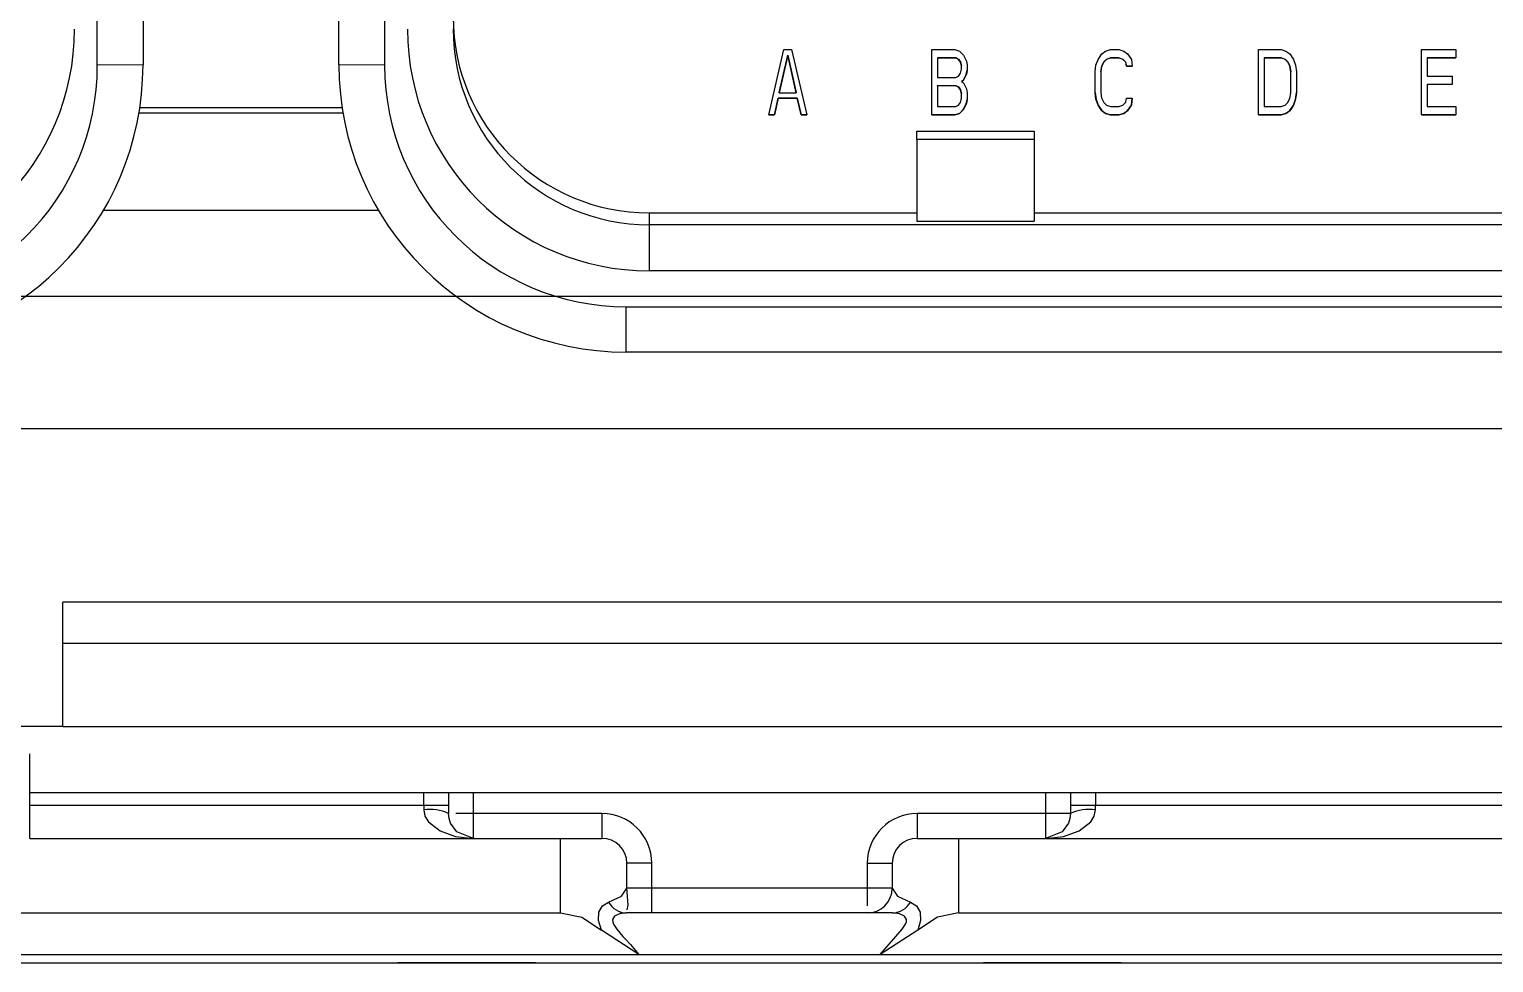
# Model space of a CAD drawing. Extents: x -3.1 to 16.8, y 0.7 to 10.7.
# Drawn here: x 11.767 to 12.65, y 8.37 to 8.933 of the extents above; entities that cross this region are included whole.
import ezdxf

# ---------------------------------------------------------------- set-up
doc = ezdxf.new("R2010")
doc.units = 0
doc.layers.get('0').update_dxf_attribs({"linetype": 'CONTINUOUS'})

msp = doc.modelspace()

# ---------------------------------------------------------------- linework, layer by layer
at = {"color": 7, "linetype": 'CONTINUOUS'}
for p, q in [((11.80785, 8.91114), (11.80785, 9.54497)), ((11.83541, 9.54521), (11.83541, 8.91138)), ((11.95352, 8.91138), (11.95352, 9.54521)), ((11.98108, 9.54497), (11.98108, 8.91114)), ((12.21268, 8.88116), (12.22186, 8.92053)), ((12.22186, 8.92053), (12.22646, 8.92053)), ((12.22646, 8.92053), (12.23564, 8.88116)), ((12.3111, 8.92053), (12.32488, 8.92053)), ((12.3111, 8.88116), (12.3111, 8.92053)), ((12.32488, 8.92053), (12.32775, 8.91969)), ((12.32775, 8.91969), (12.33005, 8.91718)), ((12.41355, 8.91801), (12.41584, 8.91969)), ((12.41584, 8.91969), (12.41871, 8.92053)), ((12.41871, 8.92053), (12.42388, 8.92053)), ((12.42388, 8.92053), (12.42675, 8.91969)), ((12.42675, 8.91969), (12.42905, 8.91801)), ((12.50795, 8.92053), (12.52173, 8.92053)), ((12.50795, 8.88116), (12.50795, 8.92053)), ((12.52173, 8.92053), (12.5246, 8.91969)), ((12.5246, 8.91969), (12.5269, 8.91801)), ((12.60638, 8.92053), (12.62705, 8.92053)), ((12.60638, 8.88116), (12.60638, 8.92053)), ((12.62705, 8.92053), (12.62705, 8.9155)), ((11.83541, 8.91138), (11.80785, 8.91114)), ((11.98108, 8.91114), (11.95352, 8.91138)), ((12.21899, 8.89466), (12.22416, 8.91728)), ((12.22416, 8.91718), (12.21899, 8.89456)), ((12.22416, 8.91718), (12.22416, 8.91728)), ((12.22416, 8.91728), (12.22933, 8.89466)), ((12.22933, 8.89456), (12.22416, 8.91718)), ((12.31455, 8.9156), (12.32546, 8.9156)), ((12.31455, 8.9155), (12.31455, 8.9156)), ((12.32546, 8.9155), (12.31455, 8.9155)), ((12.31455, 8.9155), (12.31455, 8.90377)), ((12.32546, 8.9156), (12.32546, 8.9155)), ((12.32546, 8.9156), (12.32718, 8.91477)), ((12.32718, 8.91466), (12.32546, 8.9155)), ((12.32718, 8.91466), (12.32718, 8.91477)), ((12.32718, 8.91477), (12.32833, 8.91309)), ((12.32833, 8.91299), (12.32718, 8.91466)), ((12.32833, 8.91299), (12.32833, 8.91309)), ((12.32833, 8.91309), (12.3289, 8.91058)), ((12.3289, 8.91047), (12.32833, 8.91299)), ((12.3289, 8.91047), (12.3289, 8.91058)), ((12.3289, 8.9088), (12.3289, 8.91047)), ((12.33005, 8.91718), (12.33187, 8.91363)), ((12.33187, 8.91363), (12.3323, 8.91131)), ((12.3323, 8.91131), (12.3323, 8.90796)), ((12.40958, 8.90712), (12.41002, 8.91112)), ((12.41002, 8.91112), (12.41125, 8.91466)), ((12.41125, 8.91466), (12.41355, 8.91801)), ((12.41297, 8.90723), (12.41355, 8.91058)), ((12.41345, 8.91028), (12.41302, 8.90712)), ((12.41469, 8.91299), (12.41345, 8.91028)), ((12.41355, 8.91058), (12.41346, 8.91029)), ((12.41355, 8.91058), (12.41469, 8.91309)), ((12.41469, 8.91309), (12.41642, 8.91477)), ((12.41642, 8.91466), (12.41469, 8.91299)), ((12.41469, 8.91309), (12.41469, 8.91299)), ((12.41642, 8.91477), (12.41871, 8.9156)), ((12.41871, 8.9155), (12.41642, 8.91466)), ((12.41642, 8.91477), (12.41642, 8.91466)), ((12.41871, 8.9156), (12.41871, 8.9155)), ((12.41871, 8.9156), (12.42388, 8.9156)), ((12.42388, 8.9155), (12.41871, 8.9155)), ((12.42388, 8.9156), (12.42388, 8.9155)), ((12.42388, 8.9156), (12.42618, 8.91477)), ((12.42618, 8.91466), (12.42388, 8.9155)), ((12.42618, 8.91477), (12.42618, 8.91466)), ((12.42618, 8.91477), (12.4279, 8.91309)), ((12.428, 8.91289), (12.42618, 8.91466)), ((12.4279, 8.91309), (12.42793, 8.91288)), ((12.4279, 8.91309), (12.42847, 8.91058)), ((12.42838, 8.91047), (12.428, 8.91289)), ((12.43182, 8.91047), (12.42838, 8.91047)), ((12.42847, 8.91058), (12.42847, 8.91047)), ((12.42847, 8.91058), (12.43192, 8.91058)), ((12.42905, 8.91801), (12.43144, 8.91452)), ((12.43144, 8.91452), (12.43182, 8.91047)), ((12.5114, 8.9155), (12.5114, 8.9156)), ((12.5114, 8.9156), (12.52173, 8.9156)), ((12.5114, 8.9155), (12.5114, 8.88618)), ((12.52173, 8.9155), (12.5114, 8.9155)), ((12.52173, 8.9156), (12.52173, 8.9155)), ((12.52173, 8.9156), (12.52403, 8.91477)), ((12.52403, 8.91466), (12.52173, 8.9155)), ((12.52403, 8.91466), (12.52403, 8.91477)), ((12.52403, 8.91477), (12.52575, 8.91309)), ((12.52575, 8.91299), (12.52403, 8.91466)), ((12.52575, 8.91299), (12.52575, 8.91309)), ((12.52575, 8.91309), (12.5269, 8.91058)), ((12.5269, 8.91047), (12.52575, 8.91299)), ((12.5269, 8.91801), (12.5292, 8.91466)), ((12.5269, 8.91047), (12.5269, 8.91058)), ((12.5269, 8.91058), (12.52747, 8.90723)), ((12.52747, 8.90712), (12.5269, 8.91047)), ((12.5292, 8.91466), (12.53043, 8.91112)), ((12.53043, 8.91112), (12.53087, 8.90712)), ((12.60982, 8.9156), (12.60982, 8.9155)), ((12.60982, 8.9156), (12.62705, 8.9156)), ((12.60982, 8.9155), (12.60982, 8.90461)), ((12.62705, 8.9155), (12.60982, 8.9155)), ((12.31455, 8.90377), (12.32546, 8.90377)), ((12.32546, 8.90377), (12.32718, 8.90461)), ((12.32718, 8.90461), (12.32833, 8.90629)), ((12.32833, 8.90629), (12.3289, 8.9088)), ((12.3289, 8.90136), (12.33005, 8.9022)), ((12.33005, 8.9021), (12.3289, 8.90126)), ((12.3289, 8.90126), (12.3289, 8.90136)), ((12.3289, 8.90126), (12.33005, 8.90042)), ((12.33187, 8.90564), (12.33005, 8.9021)), ((12.33005, 8.9022), (12.33177, 8.90555)), ((12.33005, 8.9022), (12.33005, 8.9021)), ((12.33177, 8.90555), (12.33235, 8.90806)), ((12.33177, 8.90555), (12.33182, 8.90565)), ((12.3323, 8.90796), (12.33187, 8.90564)), ((12.40958, 8.89456), (12.40958, 8.90712)), ((12.41297, 8.90723), (12.41297, 8.90712)), ((12.41302, 8.90712), (12.41302, 8.89456)), ((12.52747, 8.90712), (12.52747, 8.90723)), ((12.52747, 8.89456), (12.52747, 8.90712)), ((12.53087, 8.90712), (12.53087, 8.89456)), ((12.60982, 8.90461), (12.62475, 8.90461)), ((12.62475, 8.90461), (12.62475, 8.89959)), ((12.21899, 8.89456), (12.21899, 8.89466)), ((12.21899, 8.89456), (12.22933, 8.89456)), ((12.22933, 8.89466), (12.22933, 8.89456)), ((12.31455, 8.89875), (12.31455, 8.89885)), ((12.31455, 8.89885), (12.32546, 8.89885)), ((12.32546, 8.89875), (12.31455, 8.89875)), ((12.31455, 8.89875), (12.31455, 8.88618)), ((12.32546, 8.89875), (12.32546, 8.89885)), ((12.32546, 8.89885), (12.32718, 8.89801)), ((12.32718, 8.89791), (12.32546, 8.89875)), ((12.32718, 8.89791), (12.32718, 8.89801)), ((12.32718, 8.89801), (12.32833, 8.89634)), ((12.32833, 8.89624), (12.32718, 8.89791)), ((12.32833, 8.89624), (12.32833, 8.89634)), ((12.32833, 8.89634), (12.3289, 8.89383)), ((12.3289, 8.89372), (12.32833, 8.89624)), ((12.3289, 8.89372), (12.3289, 8.89383)), ((12.3289, 8.89121), (12.3289, 8.89372)), ((12.33005, 8.90042), (12.33187, 8.89688)), ((12.33187, 8.89688), (12.3323, 8.89456)), ((12.3323, 8.89456), (12.3323, 8.89037)), ((12.40953, 8.89466), (12.4101, 8.89047)), ((12.41002, 8.89057), (12.40958, 8.89456)), ((12.41302, 8.89456), (12.41345, 8.8914)), ((12.5269, 8.89121), (12.52747, 8.89456)), ((12.53034, 8.89047), (12.53092, 8.89466)), ((12.53087, 8.89456), (12.53043, 8.89057)), ((12.60982, 8.89969), (12.62475, 8.89969)), ((12.60982, 8.89969), (12.60982, 8.89959)), ((12.62475, 8.89959), (12.60982, 8.89959)), ((12.60982, 8.89959), (12.60982, 8.88618)), ((11.95549, 8.88535), (11.83345, 8.88535)), ((12.21612, 8.88126), (12.21842, 8.89131)), ((12.21842, 8.89121), (12.21612, 8.88116)), ((12.21842, 8.89131), (12.2299, 8.89131)), ((12.2299, 8.89121), (12.21842, 8.89121)), ((12.2299, 8.89131), (12.2322, 8.88126)), ((12.2322, 8.88116), (12.2299, 8.89121)), ((12.31455, 8.88618), (12.32546, 8.88618)), ((12.32546, 8.88618), (12.32718, 8.88702)), ((12.32718, 8.88702), (12.32833, 8.8887)), ((12.32775, 8.8821), (12.33005, 8.88461)), ((12.33005, 8.88451), (12.32775, 8.882)), ((12.32833, 8.8887), (12.3289, 8.89121)), ((12.33187, 8.88804), (12.33005, 8.88451)), ((12.33005, 8.88461), (12.33177, 8.88796)), ((12.33005, 8.88461), (12.33005, 8.88451)), ((12.33177, 8.88796), (12.33235, 8.89047)), ((12.33177, 8.88796), (12.33182, 8.88806)), ((12.3323, 8.89037), (12.33187, 8.88804)), ((12.41125, 8.88702), (12.41002, 8.89057)), ((12.4101, 8.89047), (12.41004, 8.89056)), ((12.4101, 8.89047), (12.41125, 8.88712)), ((12.41125, 8.88712), (12.41125, 8.88702)), ((12.41125, 8.88712), (12.41355, 8.88377)), ((12.41355, 8.88367), (12.41125, 8.88702)), ((12.41345, 8.8914), (12.41469, 8.8887)), ((12.41355, 8.88377), (12.41355, 8.88367)), ((12.41355, 8.88377), (12.41584, 8.8821)), ((12.41584, 8.882), (12.41355, 8.88367)), ((12.41469, 8.8887), (12.41642, 8.88702)), ((12.41642, 8.88702), (12.41871, 8.88618)), ((12.41871, 8.88618), (12.42388, 8.88618)), ((12.42388, 8.88618), (12.42618, 8.88702)), ((12.42618, 8.88702), (12.428, 8.88879)), ((12.42675, 8.8821), (12.42905, 8.88377)), ((12.42905, 8.88367), (12.42675, 8.882)), ((12.428, 8.88879), (12.42838, 8.89121)), ((12.42838, 8.89121), (12.43182, 8.89121)), ((12.43144, 8.88716), (12.42905, 8.88367)), ((12.42905, 8.88377), (12.43135, 8.88712)), ((12.42905, 8.88377), (12.42905, 8.88367)), ((12.43135, 8.88712), (12.43192, 8.89131)), ((12.43135, 8.88712), (12.43137, 8.88717)), ((12.43182, 8.89121), (12.43144, 8.88716)), ((12.5114, 8.88618), (12.52173, 8.88618)), ((12.52173, 8.88618), (12.52403, 8.88702)), ((12.52403, 8.88702), (12.52575, 8.8887)), ((12.5246, 8.8821), (12.5269, 8.88377)), ((12.5269, 8.88367), (12.5246, 8.882)), ((12.52575, 8.8887), (12.5269, 8.89121)), ((12.5269, 8.88377), (12.5292, 8.88712)), ((12.5292, 8.88702), (12.5269, 8.88367)), ((12.5269, 8.88377), (12.5269, 8.88367)), ((12.53043, 8.89057), (12.5292, 8.88702)), ((12.5292, 8.88712), (12.53034, 8.89047)), ((12.5292, 8.88712), (12.5292, 8.88702)), ((12.53034, 8.89047), (12.53037, 8.89058)), ((12.60982, 8.88618), (12.62705, 8.88618)), ((12.62705, 8.88618), (12.62705, 8.88116)), ((11.83299, 8.88248), (11.95595, 8.88248)), ((12.21268, 8.88126), (12.21612, 8.88126)), ((12.21612, 8.88116), (12.21268, 8.88116)), ((12.21612, 8.88126), (12.21612, 8.88116)), ((12.2322, 8.88126), (12.2322, 8.88116)), ((12.2322, 8.88126), (12.23564, 8.88126)), ((12.23564, 8.88116), (12.2322, 8.88116)), ((12.3111, 8.88126), (12.32488, 8.88126)), ((12.32488, 8.88116), (12.3111, 8.88116)), ((12.32488, 8.88126), (12.32775, 8.8821)), ((12.32775, 8.882), (12.32488, 8.88116)), ((12.32488, 8.88126), (12.32488, 8.88116)), ((12.32775, 8.8821), (12.32775, 8.882)), ((12.41584, 8.8821), (12.41584, 8.882)), ((12.41584, 8.8821), (12.41871, 8.88126)), ((12.41871, 8.88116), (12.41584, 8.882)), ((12.41871, 8.88126), (12.41871, 8.88116)), ((12.41871, 8.88126), (12.42388, 8.88126)), ((12.42388, 8.88116), (12.41871, 8.88116)), ((12.42388, 8.88126), (12.42675, 8.8821)), ((12.42675, 8.882), (12.42388, 8.88116)), ((12.42388, 8.88126), (12.42388, 8.88116)), ((12.42675, 8.8821), (12.42675, 8.882)), ((12.50795, 8.88126), (12.52173, 8.88126)), ((12.52173, 8.88116), (12.50795, 8.88116)), ((12.52173, 8.88126), (12.5246, 8.8821)), ((12.5246, 8.882), (12.52173, 8.88116)), ((12.52173, 8.88126), (12.52173, 8.88116)), ((12.5246, 8.8821), (12.5246, 8.882)), ((12.60638, 8.88126), (12.62705, 8.88126)), ((12.62705, 8.88116), (12.60638, 8.88116)), ((12.30195, 8.86635), (12.30195, 8.87132)), ((12.30195, 8.87132), (12.37282, 8.87132)), ((12.37282, 8.86635), (12.30195, 8.86635)), ((12.30195, 8.86635), (12.30195, 8.81714)), ((12.37282, 8.87132), (12.37282, 8.86635)), ((12.37282, 8.86635), (12.37282, 8.81714)), ((11.97751, 8.82343), (11.81143, 8.82343)), ((12.14053, 8.8221), (12.14053, 8.81492)), ((12.14053, 8.8221), (12.30195, 8.8221)), ((12.37282, 8.8221), (12.75864, 8.8221)), ((12.14053, 8.81492), (12.14053, 8.78713)), ((13.47911, 8.81492), (12.14053, 8.81492)), ((12.30195, 8.81714), (12.37282, 8.81714)), ((13.47911, 8.78713), (12.14053, 8.78713)), ((9.0426, 8.77181), (16.84989, 8.77181)), ((12.12675, 8.76547), (13.49289, 8.76547)), ((12.12675, 8.73816), (12.12675, 8.76547)), ((13.49289, 8.73816), (12.12675, 8.73816)), ((12.74289, 8.69187), (11.24289, 8.69187)), ((12.91715, 8.58738), (11.78715, 8.58738)), ((11.78715, 8.56238), (11.78715, 8.58738)), ((12.91715, 8.56238), (11.78715, 8.56238)), ((11.78715, 8.51238), (11.78715, 8.56238)), ((11.78715, 8.51238), (11.66715, 8.51238)), ((11.78715, 8.51238), (12.91715, 8.51238)), ((11.76715, 8.44488), (11.76715, 8.49584)), ((12.93715, 8.47238), (11.76715, 8.47238)), ((12.00465, 8.46488), (12.00465, 8.47238)), ((12.01965, 8.47238), (12.01965, 8.46488)), ((12.03465, 8.45988), (12.03465, 8.47238)), ((12.37965, 8.47238), (12.37965, 8.45988)), ((12.39465, 8.47238), (12.39465, 8.46488)), ((12.40965, 8.47238), (12.40965, 8.46488)), ((11.76715, 8.46488), (12.00465, 8.46488)), ((12.00465, 8.46488), (12.00465, 8.46202)), ((12.00465, 8.46488), (12.01965, 8.46488)), ((12.01965, 8.46488), (12.01965, 8.45988)), ((12.03465, 8.45988), (12.02404, 8.45988)), ((12.03465, 8.44488), (12.03465, 8.45988)), ((12.11215, 8.45988), (12.03465, 8.45988)), ((12.11215, 8.45988), (12.11215, 8.44488)), ((12.30215, 8.45988), (12.30215, 8.44488)), ((12.37965, 8.45988), (12.30215, 8.45988)), ((12.39465, 8.45988), (12.37965, 8.45988)), ((12.37965, 8.45988), (12.37965, 8.44927)), ((12.39465, 8.46488), (12.39465, 8.45988)), ((12.39465, 8.46488), (12.40965, 8.46488)), ((12.40965, 8.46202), (12.40965, 8.46488)), ((12.40965, 8.46488), (12.93715, 8.46488)), ((11.76715, 8.44488), (12.08715, 8.44488)), ((12.08715, 8.39988), (12.08715, 8.44488)), ((12.32715, 8.44488), (12.32715, 8.39988)), ((12.32715, 8.44488), (12.93715, 8.44488)), ((12.37965, 8.44927), (12.37965, 8.44488)), ((12.12715, 8.41488), (12.12715, 8.42988)), ((12.14215, 8.42988), (12.12715, 8.42988)), ((12.14215, 8.41488), (12.14215, 8.42988)), ((12.27215, 8.42988), (12.27215, 8.41488)), ((12.27215, 8.42988), (12.28715, 8.42988)), ((12.28715, 8.42988), (12.28715, 8.41488)), ((12.14215, 8.41488), (12.12715, 8.41488)), ((12.14215, 8.40427), (12.14215, 8.41488)), ((12.27215, 8.41488), (12.14215, 8.41488)), ((12.28715, 8.41488), (12.27215, 8.41488)), ((12.27215, 8.41488), (12.27215, 8.40427)), ((11.19715, 8.39988), (12.08715, 8.39988)), ((12.12695, 8.39988), (12.12275, 8.39936)), ((12.12315, 8.39944), (12.12393, 8.40032)), ((12.28734, 8.39988), (12.12695, 8.39988)), ((12.14215, 8.39988), (12.14215, 8.40427)), ((12.29036, 8.40032), (12.28922, 8.39977)), ((12.32715, 8.39988), (13.62715, 8.39988)), ((12.1344, 8.37488), (12.1118, 8.3895)), ((12.30256, 8.38956), (12.27988, 8.37488)), ((11.14988, 8.37488), (12.1344, 8.37488)), ((12.1344, 8.37488), (12.27988, 8.37488)), ((12.27988, 8.37488), (13.6744, 8.37488)), ((10.49965, 8.36988), (15.45465, 8.36988)), ((12.07215, 8.36988), (11.98915, 8.36988)), ((12.42515, 8.36988), (12.34215, 8.36988))]:
    msp.add_line(p, q, dxfattribs=at)
for points in [[(12.00465, 8.46202), (12.00535, 8.45832), (12.00746, 8.45477), (12.0145, 8.44932), (12.02384, 8.44603), (12.03465, 8.44488)], [(12.03465, 8.44488), (12.02457, 8.44877), (12.02087, 8.45395), (12.01995, 8.45689), (12.01965, 8.45988)], [(12.37965, 8.44488), (12.39046, 8.44603), (12.3998, 8.44932), (12.40683, 8.45477), (12.40894, 8.45831), (12.40965, 8.46202)], [(12.39465, 8.45988), (12.39434, 8.45689), (12.39342, 8.45394), (12.38972, 8.44877), (12.37965, 8.44488)], [(12.1161, 8.4064), (12.124, 8.4101), (12.12715, 8.41488)], [(12.12732, 8.4017), (12.12792, 8.4046), (12.12715, 8.41501)], [(12.28715, 8.41488), (12.29029, 8.4101), (12.29819, 8.4064)], [(12.08715, 8.39988), (12.09994, 8.3973), (12.1118, 8.3895)], [(12.1118, 8.3895), (12.11012, 8.39541), (12.11029, 8.4003), (12.11239, 8.4041), (12.1161, 8.4064)], [(12.12275, 8.39936), (12.11978, 8.39794), (12.11856, 8.39584), (12.1186, 8.39456), (12.11908, 8.39313), (12.12111, 8.39002), (12.12482, 8.38572), (12.1264, 8.38404), (12.1294, 8.38078), (12.1344, 8.37488)], [(12.27988, 8.37488), (12.28943, 8.38569), (12.29319, 8.39003), (12.29523, 8.39316), (12.29569, 8.39458), (12.29572, 8.39587), (12.29449, 8.39795), (12.29152, 8.39937), (12.28734, 8.39988)], [(12.29819, 8.4064), (12.30189, 8.40411), (12.30399, 8.40031), (12.30416, 8.39541), (12.30255, 8.38956)], [(12.32715, 8.39988), (12.31452, 8.39738), (12.30256, 8.38956)]]:
    msp.add_lwpolyline(points, dxfattribs=at)
for centre, radius, start, end in [((12.14053, 8.94021), 0.11811, 180.00109, 270.00109), ((11.64841, 8.93279), 0.14567, 269.99891, 359.99891), ((12.14053, 8.93279), 0.14567, 180.00109, 270.00109), ((12.14053, 8.93303), 0.11811, 180.00109, 270.00109), ((11.66219, 8.91138), 0.17323, 269.99891, 359.99891), ((11.66219, 8.91114), 0.14567, 269.99891, 359.99891), ((12.12675, 8.91138), 0.17323, 180.00109, 270.00109), ((12.12675, 8.91114), 0.14567, 180.00109, 270.00109), ((12.00832, 8.43416), 0.0281, 66.22765, 97.51214), ((12.11215, 8.42988), 0.03, 0.00019, 89.99955), ((12.30215, 8.42988), 0.03, 90.00018, 179.99958), ((12.40597, 8.43416), 0.0281, 82.48786, 113.77235), ((12.09965, 9.44197), 0.99717, 269.28175, 270.71825), ((12.11214, 8.42987), 0.01501, 0.02735, 89.97265), ((12.30215, 8.42988), 0.015, 90, 180), ((12.31465, 9.4443), 0.9995, 269.28342, 270.71658), ((12.27215, 8.41488), 0.015, 270, 0), ((12.12726, 8.41268), 0.01281, 209.38274, 268.64396), ((12.28703, 8.41268), 0.01281, 271.35695, 330.61866)]:
    msp.add_arc(centre, radius, start, end, dxfattribs=at)

doc.saveas('drawing.dxf')
